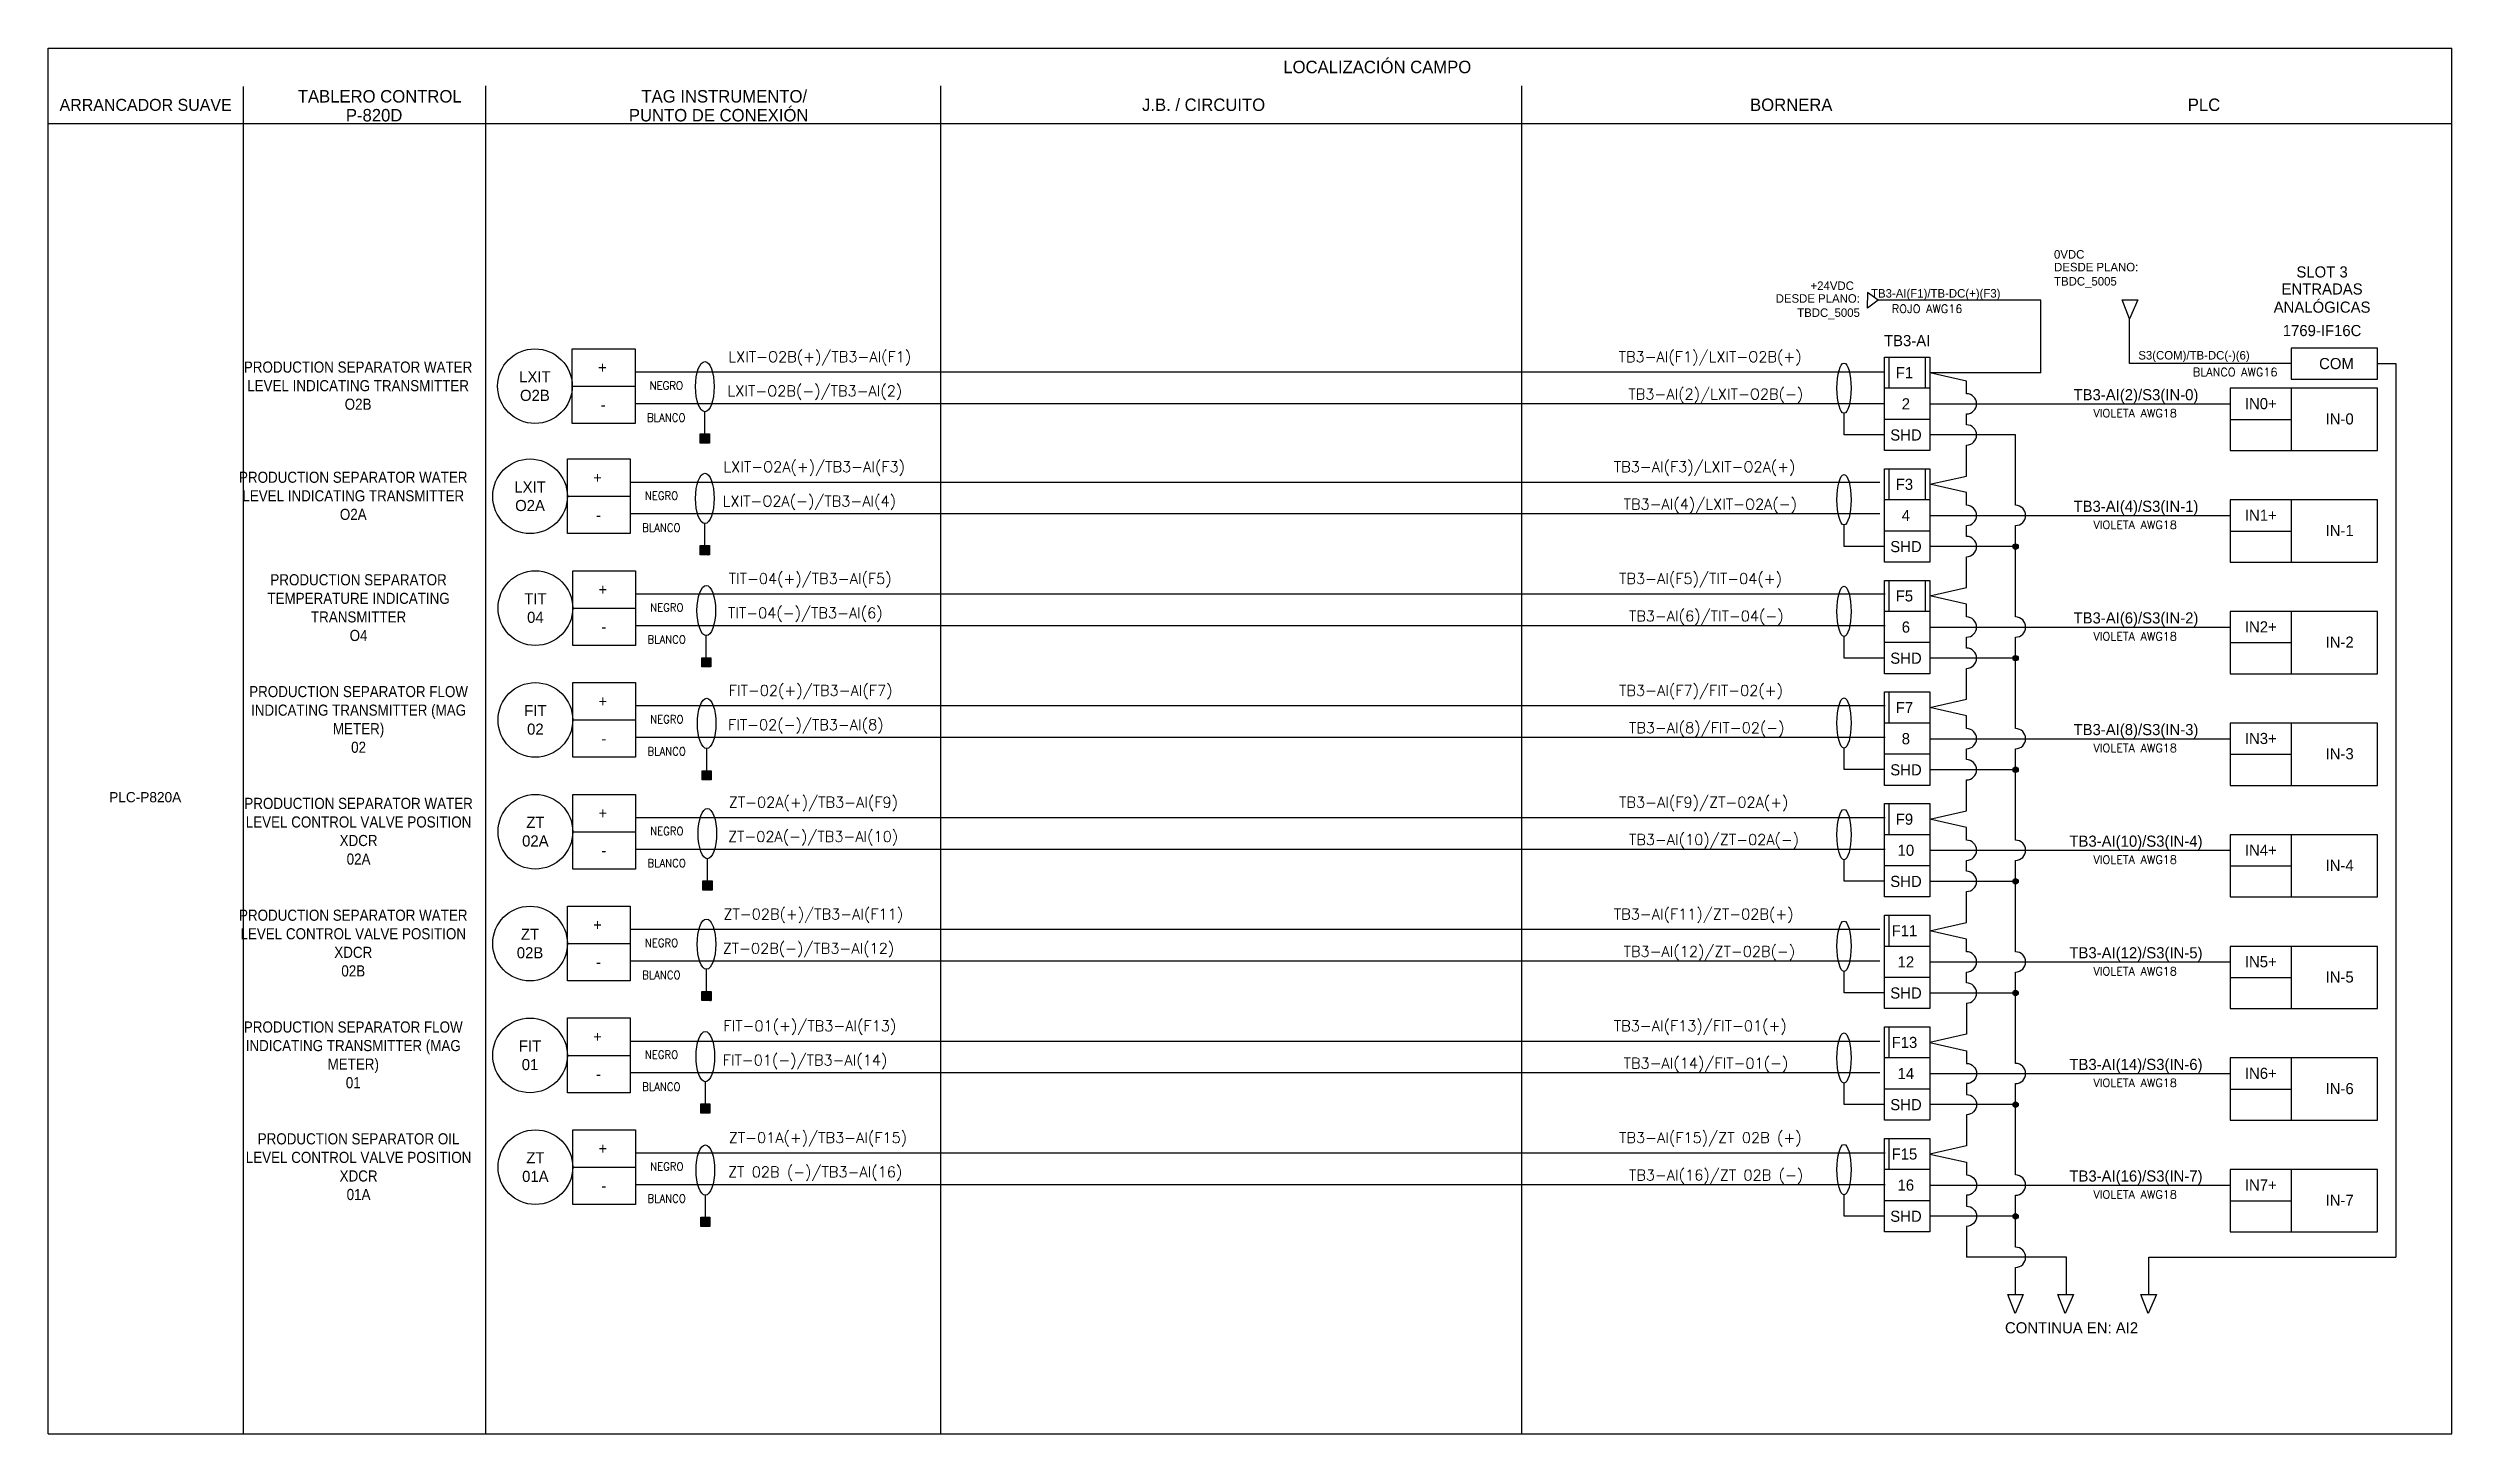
# Model space of a CAD drawing. Extents: x 3087 to 3539, y -282 to -22.
import ezdxf
from ezdxf.enums import TextEntityAlignment as Align

# ---------------------------------------------------------------- set-up
doc = ezdxf.new("R2010")
doc.units = 0
doc.header["$LTSCALE"] = 0.1
doc.header["$MEASUREMENT"] = 0
for name, color, linetype, lineweight in [('EL-cables', 7, 'Continuous', 20), ('EL-componentes', 7, 'Continuous', 25), ('EL-titulos 3', 7, 'Continuous', 20)]:
    doc.layers.add(name, color=color, linetype=linetype, lineweight=lineweight)
doc.styles.add('F1A', font='amir.shx')
doc.styles.add('ROMANS', font='romans.shx')

msp = doc.modelspace()

# ---------------------------------------------------------------- hatches: boundary and pattern name
at = {"lineweight": 25, "ltscale": 88}
h = msp.add_hatch(dxfattribs=at)
h.set_pattern_fill('ANSI31', color=256, scale=0.467995)
h.set_pattern_definition([(45, (2272.74122, -939.794734), (-0.0413652925, 0.0413652925), [])])
h.paths.add_polyline_path([(3209.88, -94.26), (3209.88, -96), (3211.61, -96), (3211.61, -94.26)])
h = msp.add_hatch(dxfattribs=at)
h.set_pattern_fill('ANSI31', color=256, scale=0.467995)
h.set_pattern_definition([(45, (2272.74122, -960.794734), (-0.0413652925, 0.0413652925), [])])
h.paths.add_polyline_path([(3209.88, -115.26), (3209.88, -117), (3211.61, -117), (3211.61, -115.26)])
at = {"ltscale": 0.1}
h = msp.add_hatch(color=256, dxfattribs=at)
h.dxf.hatch_style = 1
edge = h.paths.add_edge_path()
edge.add_arc((3456.94, -115.43), 0.509, 0, 360)
at = {"lineweight": 25, "ltscale": 88}
h = msp.add_hatch(dxfattribs=at)
h.set_pattern_fill('ANSI31', color=256, scale=0.467995)
h.set_pattern_definition([(45, (2272.99871, -981.839603), (-0.0413652925, 0.0413652925), [])])
h.paths.add_polyline_path([(3210.14, -136.3), (3210.14, -138.04), (3211.87, -138.04), (3211.87, -136.3)])
at = {"ltscale": 0.1}
h = msp.add_hatch(color=256, dxfattribs=at)
h.dxf.hatch_style = 1
edge = h.paths.add_edge_path()
edge.add_arc((3456.94, -136.39), 0.509, 0, 360)
at = {"lineweight": 25, "ltscale": 88}
h = msp.add_hatch(dxfattribs=at)
h.set_pattern_fill('ANSI31', color=256, scale=0.467995)
h.set_pattern_definition([(45, (2273.08085, -1003.05195), (-0.0413652925, 0.0413652925), [])])
h.paths.add_polyline_path([(3210.22, -157.52), (3210.22, -159.26), (3211.95, -159.26), (3211.95, -157.52)])
at = {"ltscale": 0.1}
h = msp.add_hatch(color=256, dxfattribs=at)
h.dxf.hatch_style = 1
edge = h.paths.add_edge_path()
edge.add_arc((3456.94, -157.36), 0.509, 0, 360)
at = {"lineweight": 25, "ltscale": 88}
h = msp.add_hatch(dxfattribs=at)
h.set_pattern_fill('ANSI31', color=256, scale=0.467995)
h.set_pattern_definition([(45, (2273.21111, -1023.74291), (-0.0413652925, 0.0413652925), [])])
h.paths.add_polyline_path([(3210.35, -178.21), (3210.35, -179.95), (3212.08, -179.95), (3212.08, -178.21)])
at = {"ltscale": 0.1}
h = msp.add_hatch(color=256, dxfattribs=at)
h.dxf.hatch_style = 1
edge = h.paths.add_edge_path()
edge.add_arc((3456.94, -178.32), 0.509, 0, 360)
at = {"lineweight": 25, "ltscale": 88}
h = msp.add_hatch(dxfattribs=at)
h.set_pattern_fill('ANSI31', color=256, scale=0.467995)
h.set_pattern_definition([(45, (2273.03828, -1044.50301), (-0.0413652925, 0.0413652925), [])])
h.paths.add_polyline_path([(3210.18, -198.97), (3210.18, -200.71), (3211.91, -200.71), (3211.91, -198.97)])
at = {"ltscale": 0.1}
h = msp.add_hatch(color=256, dxfattribs=at)
h.dxf.hatch_style = 1
edge = h.paths.add_edge_path()
edge.add_arc((3456.94, -199.28), 0.509, 0, 360)
at = {"lineweight": 25, "ltscale": 88}
h = msp.add_hatch(dxfattribs=at)
h.set_pattern_fill('ANSI31', color=256, scale=0.467995)
h.set_pattern_definition([(45, (2272.82255, -1065.615856), (-0.0413652925, 0.0413652925), [])])
h.paths.add_polyline_path([(3209.96, -220.08), (3209.96, -221.82), (3211.69, -221.82), (3211.69, -220.08)])
at = {"ltscale": 0.1}
h = msp.add_hatch(color=256, dxfattribs=at)
h.dxf.hatch_style = 1
edge = h.paths.add_edge_path()
edge.add_arc((3456.94, -220.25), 0.509, 0, 360)
at = {"lineweight": 25, "ltscale": 88}
h = msp.add_hatch(dxfattribs=at)
h.set_pattern_fill('ANSI31', color=256, scale=0.467995)
h.set_pattern_definition([(45, (2272.82255, -1086.94412), (-0.0413652925, 0.0413652925), [])])
h.paths.add_polyline_path([(3209.96, -241.41), (3209.96, -243.15), (3211.69, -243.15), (3211.69, -241.41)])
at = {"ltscale": 0.1}
h = msp.add_hatch(color=256, dxfattribs=at)
h.dxf.hatch_style = 1
edge = h.paths.add_edge_path()
edge.add_arc((3456.94, -241.21), 0.509, 0, 360)

# ---------------------------------------------------------------- linework, layer by layer
at = {"lineweight": 25}
for p, q in [((3087.36, -21.81), (3538.91, -21.81)), ((3087.36, -282.09), (3087.36, -21.81)), ((3538.91, -282.09), (3538.91, -21.81)), ((3169.53, -28.9), (3169.53, -282.09)), ((3255.04, -282.09), (3255.04, -28.9)), ((3364.13, -28.9), (3364.13, -282.09)), ((3087.36, -36), (3538.91, -36)), ((3478.36, -81.03), (3478.36, -72.67)), ((3197.62, -78.29), (3197.62, -92.32)), ((3508.73, -81.03), (3478.36, -81.03)), ((3524.93, -81.06), (3528.38, -81.06)), ((3528.38, -81.06), (3528.38, -248.92)), ((3447.72, -84.34), (3440.82, -82.78)), ((3447.72, -86.72), (3447.72, -84.34)), ((3440.82, -88.62), (3497.26, -88.62)), ((3447.72, -92.56), (3447.72, -90.52)), ((3196.71, -98.97), (3196.71, -113)), ((3447.72, -102.18), (3447.72, -96.37)), ((3440.82, -103.74), (3447.72, -102.18)), ((3447.72, -105.3), (3440.82, -103.74)), ((3447.72, -107.68), (3447.72, -105.3)), ((3440.82, -109.58), (3497.26, -109.58)), ((3447.72, -113.53), (3447.72, -111.49)), ((3197.71, -119.97), (3197.71, -134)), ((3440.82, -130.55), (3497.26, -130.55)), ((3197.71, -140.97), (3197.71, -155)), ((3440.82, -151.51), (3497.26, -151.51)), ((3197.71, -161.97), (3197.71, -176)), ((3440.82, -172.47), (3497.26, -172.47)), ((3196.71, -182.97), (3196.71, -197)), ((3440.82, -193.44), (3497.26, -193.44)), ((3196.71, -203.97), (3196.71, -218)), ((3440.82, -214.4), (3497.26, -214.4)), ((3197.71, -224.97), (3197.71, -239)), ((3440.82, -235.36), (3497.26, -235.36)), ((3087.36, -282.09), (3538.91, -282.09))]:
    msp.add_line(p, q, dxfattribs=at)
at = {"ltscale": 0.1}
for p, q in [((3124, -29), (3124, -282.09)), ((3203.03, -82.69), (3197.62, -82.69)), ((3432.34, -82.69), (3203.03, -82.69)), ((3461.72, -82.78), (3440.82, -82.78)), ((3202.91, -88.62), (3197.62, -88.62)), ((3432.34, -88.62), (3202.91, -88.62)), ((3202.12, -103.37), (3196.71, -103.37)), ((3431.43, -103.37), (3202.12, -103.37)), ((3202, -109.3), (3196.71, -109.3)), ((3431.43, -109.3), (3202, -109.3)), ((3203.12, -124.37), (3197.71, -124.37)), ((3432.43, -124.37), (3203.12, -124.37)), ((3203, -130.3), (3197.71, -130.3)), ((3432.43, -130.3), (3203, -130.3)), ((3203.12, -145.37), (3197.71, -145.37)), ((3432.43, -145.37), (3203.12, -145.37)), ((3203, -151.3), (3197.71, -151.3)), ((3432.43, -151.3), (3203, -151.3)), ((3203.12, -166.37), (3197.71, -166.37)), ((3432.43, -166.37), (3203.12, -166.37)), ((3203, -172.3), (3197.71, -172.3)), ((3432.43, -172.3), (3203, -172.3)), ((3202.12, -187.37), (3196.71, -187.37)), ((3431.43, -187.37), (3202.12, -187.37)), ((3202, -193.3), (3196.71, -193.3)), ((3431.43, -193.3), (3202, -193.3)), ((3202.12, -208.37), (3196.71, -208.37)), ((3431.43, -208.37), (3202.12, -208.37)), ((3202, -214.3), (3196.71, -214.3)), ((3431.43, -214.3), (3202, -214.3)), ((3203.12, -229.37), (3197.71, -229.37)), ((3432.43, -229.37), (3203.12, -229.37)), ((3203, -235.3), (3197.71, -235.3)), ((3432.43, -235.3), (3203, -235.3))]:
    msp.add_line(p, q, dxfattribs=at)
at = {"lineweight": 25, "ltscale": 88}
for p, q in [((3508.79, -97.39), (3508.79, -85.7)), ((3497.26, -91.54), (3508.79, -91.54)), ((3508.79, -118.35), (3508.79, -106.66)), ((3497.26, -112.51), (3508.79, -112.51)), ((3508.79, -139.32), (3508.79, -127.63)), ((3497.26, -133.47), (3508.79, -133.47)), ((3508.79, -160.28), (3508.79, -148.59)), ((3497.26, -154.43), (3508.79, -154.43)), ((3508.79, -181.24), (3508.79, -169.55)), ((3497.26, -175.4), (3508.79, -175.4)), ((3508.79, -202.21), (3508.79, -190.52)), ((3497.26, -196.36), (3508.79, -196.36)), ((3508.79, -223.17), (3508.79, -211.48)), ((3497.26, -217.32), (3508.79, -217.32)), ((3508.79, -244.13), (3508.79, -232.44)), ((3497.26, -238.29), (3508.79, -238.29))]:
    msp.add_line(p, q, dxfattribs=at)
at = {"lineweight": 25, "ltscale": 100}
for points in [[(3479.89, -69.07), (3478.36, -72.67), (3476.97, -69.07), (3479.89, -69.07)], [(3458.4, -255.88), (3456.87, -259.49), (3455.48, -255.88), (3458.4, -255.88)], [(3467.82, -255.88), (3466.28, -259.49), (3464.89, -255.88), (3467.82, -255.88)], [(3483.41, -255.88), (3481.88, -259.49), (3480.49, -255.88), (3483.41, -255.88)]]:
    msp.add_lwpolyline(points, dxfattribs=at)
at = {"lineweight": 25}
for points in [[(3185.83, -78.29), (3197.62, -78.29)], [(3197.62, -92.32), (3185.83, -92.32), (3185.83, -78.29)], [(3440.82, -79.85), (3440.82, -97.39), (3432.34, -97.39), (3432.34, -79.85)], [(3432.34, -79.85), (3440.82, -79.85)], [(3433.17, -85.7), (3433.17, -79.85)], [(3440, -85.7), (3440, -79.85)], [(3185.83, -85.3), (3197.62, -85.3)], [(3440.82, -85.7), (3432.34, -85.7)], [(3440.82, -91.54), (3432.34, -91.54)], [(3184.92, -98.97), (3196.71, -98.97)], [(3196.71, -113), (3184.92, -113), (3184.92, -98.97)], [(3440.82, -100.82), (3440.82, -118.35), (3432.34, -118.35), (3432.34, -100.82)], [(3432.34, -100.82), (3440.82, -100.82)], [(3433.17, -106.66), (3433.17, -100.82)], [(3440, -106.66), (3440, -100.82)], [(3184.92, -105.99), (3196.71, -105.99)], [(3440.82, -106.66), (3432.34, -106.66)], [(3440.82, -112.51), (3432.34, -112.51)], [(3185.92, -119.97), (3197.71, -119.97)], [(3197.71, -134), (3185.92, -134), (3185.92, -119.97)], [(3440.82, -121.78), (3440.82, -139.32), (3432.34, -139.32), (3432.34, -121.78)], [(3432.34, -121.78), (3440.82, -121.78)], [(3433.17, -127.63), (3433.17, -121.78)], [(3440, -127.63), (3440, -121.78)], [(3185.92, -126.99), (3197.71, -126.99)], [(3440.82, -127.63), (3432.34, -127.63)], [(3440.82, -133.47), (3432.34, -133.47)], [(3185.92, -140.97), (3197.71, -140.97)], [(3197.71, -155), (3185.92, -155), (3185.92, -140.97)], [(3440.82, -142.74), (3440.82, -160.28), (3432.34, -160.28), (3432.34, -142.74)], [(3432.34, -142.74), (3440.82, -142.74)], [(3433.17, -148.59), (3433.17, -142.74)], [(3185.92, -147.99), (3197.71, -147.99)], [(3440.82, -148.59), (3432.34, -148.59)], [(3440.82, -154.43), (3432.34, -154.43)], [(3185.92, -161.97), (3197.71, -161.97)], [(3197.71, -176), (3185.92, -176), (3185.92, -161.97)], [(3440.82, -163.71), (3440.82, -181.24), (3432.34, -181.24), (3432.34, -163.71)], [(3432.34, -163.71), (3440.82, -163.71)], [(3433.17, -169.55), (3433.17, -163.71)], [(3185.92, -168.99), (3197.71, -168.99)], [(3440.82, -169.55), (3432.34, -169.55)], [(3440.82, -175.4), (3432.34, -175.4)], [(3184.92, -182.97), (3196.71, -182.97)], [(3196.71, -197), (3184.92, -197), (3184.92, -182.97)], [(3440.82, -184.67), (3440.82, -202.21), (3432.34, -202.21), (3432.34, -184.67)], [(3432.34, -184.67), (3440.82, -184.67)], [(3433.17, -190.52), (3433.17, -184.67)], [(3184.92, -189.99), (3196.71, -189.99)], [(3440.82, -190.52), (3432.34, -190.52)], [(3440.82, -196.36), (3432.34, -196.36)], [(3184.92, -203.97), (3196.71, -203.97)], [(3196.71, -218), (3184.92, -218), (3184.92, -203.97)], [(3440.82, -205.63), (3440.82, -223.17), (3432.34, -223.17), (3432.34, -205.63)], [(3432.34, -205.63), (3440.82, -205.63)], [(3433.17, -211.48), (3433.17, -205.63)], [(3184.92, -210.99), (3196.71, -210.99)], [(3440.82, -211.48), (3432.34, -211.48)], [(3440.82, -217.32), (3432.34, -217.32)], [(3185.92, -224.97), (3197.71, -224.97)], [(3197.71, -239), (3185.92, -239), (3185.92, -224.97)], [(3440.82, -226.6), (3440.82, -244.13), (3432.34, -244.13), (3432.34, -226.6)], [(3432.34, -226.6), (3440.82, -226.6)], [(3433.17, -232.44), (3433.17, -226.6)], [(3185.92, -231.99), (3197.71, -231.99)], [(3440.82, -232.44), (3432.34, -232.44)], [(3440.82, -238.29), (3432.34, -238.29)]]:
    msp.add_lwpolyline(points, dxfattribs=at)
for points in [[(3524.93, -78.14), (3508.73, -78.14), (3508.73, -83.98), (3524.93, -83.98)], [(3524.93, -85.7), (3497.26, -85.7), (3497.26, -97.39), (3524.93, -97.39)], [(3524.93, -106.66), (3497.26, -106.66), (3497.26, -118.35), (3524.93, -118.35)], [(3524.93, -127.63), (3497.26, -127.63), (3497.26, -139.32), (3524.93, -139.32)], [(3524.93, -148.59), (3497.26, -148.59), (3497.26, -160.28), (3524.93, -160.28)], [(3524.93, -169.55), (3497.26, -169.55), (3497.26, -181.24), (3524.93, -181.24)], [(3524.93, -190.52), (3497.26, -190.52), (3497.26, -202.21), (3524.93, -202.21)], [(3524.93, -211.48), (3497.26, -211.48), (3497.26, -223.17), (3524.93, -223.17)], [(3524.93, -232.44), (3497.26, -232.44), (3497.26, -244.13), (3524.93, -244.13)]]:
    msp.add_lwpolyline(points, close=True, dxfattribs=at)
at = {"lineweight": 25, "ltscale": 88}
for points in [[(3210.74, -94.26), (3210.74, -90.12)], [(3432.34, -94.44), (3424.72, -94.44), (3424.72, -90.4)], [(3456.94, -107.68), (3456.94, -94.47), (3440.82, -94.47)], [(3210.74, -115.26), (3210.74, -111.12)], [(3432.34, -115.41), (3424.72, -115.41), (3424.72, -111.36)], [(3456.94, -115.43), (3456.94, -111.49)], [(3456.94, -115.43), (3456.94, -115.43), (3440.82, -115.43)], [(3456.94, -128.64), (3456.94, -115.43), (3440.82, -115.43)], [(3211, -136.3), (3211, -132.16)], [(3432.34, -136.37), (3424.72, -136.37), (3424.72, -132.33)], [(3456.94, -136.39), (3456.94, -132.45)], [(3456.94, -136.39), (3456.94, -136.39), (3440.82, -136.39)], [(3456.94, -149.61), (3456.94, -136.39), (3440.82, -136.39)], [(3211.08, -157.52), (3211.08, -153.37)], [(3432.34, -157.33), (3424.72, -157.33), (3424.72, -153.29)], [(3456.94, -157.36), (3456.94, -153.41)], [(3456.94, -157.36), (3456.94, -157.36), (3440.82, -157.36)], [(3456.94, -170.57), (3456.94, -157.36), (3440.82, -157.36)], [(3211.21, -178.21), (3211.21, -174.06)], [(3432.34, -178.3), (3424.72, -178.3), (3424.72, -174.25)], [(3456.94, -178.32), (3456.94, -174.38)], [(3456.94, -178.32), (3456.94, -178.32), (3440.82, -178.32)], [(3456.94, -191.53), (3456.94, -178.32), (3440.82, -178.32)], [(3211.04, -198.97), (3211.04, -194.82)], [(3432.34, -199.26), (3424.72, -199.26), (3424.72, -195.22)], [(3456.94, -199.28), (3456.94, -195.34)], [(3456.94, -199.28), (3456.94, -199.28), (3440.82, -199.28)], [(3456.94, -212.5), (3456.94, -199.28), (3440.82, -199.28)], [(3210.83, -220.08), (3210.83, -215.94)], [(3432.34, -220.25), (3424.72, -220.25), (3424.72, -216.2)], [(3456.94, -220.25), (3456.94, -216.3)], [(3456.94, -220.25), (3456.94, -220.25), (3440.82, -220.25)], [(3456.94, -233.46), (3456.94, -220.25), (3440.82, -220.25)], [(3210.83, -241.41), (3210.83, -237.26)], [(3432.34, -241.21), (3424.72, -241.21), (3424.72, -237.16)], [(3456.94, -247.02), (3456.94, -237.27)], [(3456.94, -241.21), (3456.94, -241.21), (3440.82, -241.21)], [(3456.94, -255.88), (3456.94, -250.83)]]:
    msp.add_lwpolyline(points, dxfattribs=at)
for points in [[(3209.88, -94.26), (3211.61, -94.26), (3211.61, -96), (3209.88, -96)], [(3209.88, -115.26), (3211.61, -115.26), (3211.61, -117), (3209.88, -117)], [(3210.14, -136.3), (3211.87, -136.3), (3211.87, -138.04), (3210.14, -138.04)], [(3210.22, -157.52), (3211.95, -157.52), (3211.95, -159.26), (3210.22, -159.26)], [(3210.35, -178.21), (3212.08, -178.21), (3212.08, -179.95), (3210.35, -179.95)], [(3210.18, -198.97), (3211.91, -198.97), (3211.91, -200.71), (3210.18, -200.71)], [(3209.96, -220.08), (3211.69, -220.08), (3211.69, -221.82), (3209.96, -221.82)], [(3209.96, -241.41), (3211.69, -241.41), (3211.69, -243.15), (3209.96, -243.15)]]:
    msp.add_lwpolyline(points, close=True, dxfattribs=at)
at = {"lineweight": 25}
for points in [[(3447.72, -138.3, 1), (3447.72, -134.49), (3447.72, -132.45, 1), (3447.72, -128.64), (3447.72, -126.26), (3440.82, -124.7), (3447.72, -123.14), (3447.72, -117.33)], [(3447.72, -159.26, 1), (3447.72, -155.45), (3447.72, -153.41, 1), (3447.72, -149.61), (3447.72, -147.23), (3440.82, -145.67), (3447.72, -144.11), (3447.72, -138.3)], [(3447.72, -180.22, 1), (3447.72, -176.42), (3447.72, -174.38, 1), (3447.72, -170.57), (3447.72, -168.19), (3440.82, -166.63), (3447.72, -165.07), (3447.72, -159.26)], [(3447.72, -201.19, 1), (3447.72, -197.38), (3447.72, -195.34, 1), (3447.72, -191.53), (3447.72, -189.15), (3440.82, -187.59), (3447.72, -186.03), (3447.72, -180.22)], [(3447.72, -201.19), (3447.72, -207), (3440.82, -208.56), (3447.72, -210.12), (3447.72, -212.5, -1), (3447.72, -216.3), (3447.72, -218.34, -1), (3447.72, -222.15), (3447.72, -227.96), (3440.82, -229.52)], [(3440.82, -229.52), (3447.72, -231.08), (3447.72, -233.46, -1), (3447.72, -237.27), (3447.72, -239.31, -1), (3447.72, -243.11), (3447.72, -248.92)]]:
    msp.add_lwpolyline(points, format="xyb", dxfattribs=at)
at = {"lineweight": 25, "ltscale": 0.1}
for points in [[(3466.53, -255.88), (3466.53, -248.92), (3447.72, -248.92)], [(3481.95, -255.88), (3481.95, -248.92), (3528.38, -248.92)]]:
    msp.add_lwpolyline(points, dxfattribs=at)
at = {"lineweight": 25}
for centre in [(3178.81, -85.3), (3177.9, -105.99), (3178.9, -126.99), (3178.9, -147.99), (3178.9, -168.99), (3177.9, -189.99), (3177.9, -210.99), (3178.9, -231.99)]:
    msp.add_circle(centre, 7.01, dxfattribs=at)
at = {"ltscale": 0.1}
for centre in [(3456.94, -115.43), (3456.94, -136.39), (3456.94, -157.36), (3456.94, -178.32), (3456.94, -199.28), (3456.94, -220.25), (3456.94, -241.21)]:
    msp.add_circle(centre, 0.509, dxfattribs=at)
at = {"lineweight": 25}
for centre in [(3447.72, -88.62), (3447.72, -94.47), (3447.72, -109.58), (3456.94, -109.58), (3447.72, -115.43), (3456.94, -130.55), (3456.94, -151.51), (3456.94, -172.47), (3456.94, -193.44), (3456.94, -214.4), (3456.94, -235.36), (3456.94, -248.92)]:
    msp.add_arc(centre, 1.9, 270, 90, dxfattribs=at)
at = {"lineweight": 25, "ltscale": 50}
for centre, ratio in [((3210.74, -85.39), 0.369403), ((3424.72, -85.68), 0.281569), ((3210.74, -106.39), 0.369403), ((3424.72, -106.64), 0.281569), ((3211, -127.44), 0.369403), ((3424.72, -127.6), 0.281569), ((3211.08, -148.65), 0.369403), ((3424.72, -148.57), 0.281569), ((3211.21, -169.34), 0.369403), ((3424.72, -169.53), 0.281569), ((3211.04, -190.1), 0.369403), ((3424.72, -190.49), 0.281569), ((3210.83, -211.22), 0.369403), ((3424.72, -211.48), 0.281569), ((3210.83, -232.54), 0.369403), ((3424.72, -232.44), 0.281569)]:
    msp.add_ellipse(centre, major_axis=(0, -4.72), ratio=ratio, dxfattribs=at)
at = {"layer": 'EL-cables', "lineweight": 25}
msp.add_lwpolyline([(3461.72, -82.78), (3461.72, -69.18), (3431.13, -69.18), (3429.1, -70.63), (3429.1, -69.2)], dxfattribs=at)
at = {"layer": 'EL-componentes', "lineweight": 25}
msp.add_lwpolyline([(3431.13, -69.18), (3429.1, -67.73), (3429.1, -69.17)], dxfattribs=at)

# ---------------------------------------------------------------- texts
at = {"lineweight": 25, "style": 'F1A'}
for s, height, p in [('LOCALIZACIÓN CAMPO', 2.34, (3337.05, -25.35)), ('ARRANCADOR SUAVE', 2.2432, (3105.69, -32.47)), ('TABLERO CONTROL', 2.34, (3149.66, -30.86)), ('TAG INSTRUMENTO/', 2.34, (3214.38, -30.86)), ('J.B. / CIRCUITO', 2.34, (3304.42, -32.45)), ('BORNERA', 2.34, (3414.81, -32.45)), ('PLC', 2.34, (3492.34, -32.45)), ('P-820D', 2.34, (3148.61, -34.41)), ('PUNTO DE CONEXIÓN', 2.34, (3213.33, -34.41)), ('SLOT 3', 2.091, (3514.52, -63.85)), ('ENTRADAS', 2.091, (3514.52, -67.05)), ('ANALÓGICAS', 2.091, (3514.52, -70.46)), ('TB3-AI', 2.091, (3436.58, -76.75)), ('1769-IF16C', 2.091, (3514.52, -74.86)), ('+', 2.09, (3191.49, -81.8)), ('COM', 2.091, (3517.22, -81.06)), ('F1', 2.091, (3436.07, -82.78)), ('TB3-AI(2)/S3(IN-0)', 2.0907, (3479.56, -86.91)), ('-', 2.09, (3191.65, -88.81)), ('2', 2.09, (3436.34, -88.62)), ('IN0+', 2.091, (3503.01, -88.58)), ('SHD', 2.091, (3436.36, -94.47)), ('IN-0', 2.091, (3517.82, -91.45)), ('+', 2.09, (3190.58, -102.48)), ('F3', 2.091, (3436.07, -103.74)), ('TB3-AI(4)/S3(IN-1)', 2.0907, (3479.56, -107.87)), ('-', 2.09, (3190.74, -109.49)), ('4', 2.09, (3436.34, -109.58)), ('IN1+', 2.091, (3503.01, -109.55)), ('IN-1', 2.091, (3517.82, -112.42)), ('SHD', 2.091, (3436.36, -115.43)), ('+', 2.09, (3191.58, -123.48)), ('F5', 2.091, (3436.07, -124.7)), ('-', 2.09, (3191.74, -130.49)), ('6', 2.09, (3436.34, -130.55)), ('TB3-AI(6)/S3(IN-2)', 2.0907, (3479.56, -128.83)), ('IN2+', 2.091, (3503.01, -130.51)), ('SHD', 2.091, (3436.36, -136.39)), ('IN-2', 2.091, (3517.82, -133.38)), ('+', 2.09, (3191.58, -144.48)), ('F7', 2.091, (3436.07, -145.67)), ('TB3-AI(8)/S3(IN-3)', 2.0907, (3479.56, -149.8)), ('-', 2.09, (3191.74, -151.49)), ('8', 2.09, (3436.34, -151.51)), ('IN3+', 2.091, (3503.01, -151.47)), ('IN-3', 2.091, (3517.82, -154.34)), ('SHD', 2.091, (3436.36, -157.36)), ('+', 2.09, (3191.58, -165.48)), ('F9', 2.091, (3436.07, -166.63)), ('10', 2.091, (3436.34, -172.47)), ('TB3-AI(10)/S3(IN-4)', 2.0907, (3479.56, -170.76)), ('IN4+', 2.091, (3503.01, -172.44)), ('-', 2.09, (3191.74, -172.49)), ('IN-4', 2.091, (3517.82, -175.31)), ('SHD', 2.091, (3436.36, -178.32)), ('+', 2.09, (3190.58, -186.48)), ('F11', 2.091, (3436.07, -187.59)), ('-', 2.09, (3190.74, -193.49)), ('12', 2.091, (3436.34, -193.44)), ('TB3-AI(12)/S3(IN-5)', 2.0907, (3479.56, -191.72)), ('IN5+', 2.091, (3503.01, -193.4)), ('SHD', 2.091, (3436.36, -199.28)), ('IN-5', 2.091, (3517.82, -196.27)), ('+', 2.09, (3190.58, -207.48)), ('F13', 2.091, (3436.07, -208.56)), ('TB3-AI(14)/S3(IN-6)', 2.0907, (3479.56, -212.69)), ('-', 2.09, (3190.74, -214.49)), ('14', 2.091, (3436.34, -214.4)), ('IN6+', 2.091, (3503.01, -214.36)), ('IN-6', 2.091, (3517.82, -217.23)), ('SHD', 2.091, (3436.36, -220.25)), ('+', 2.09, (3191.58, -228.48)), ('F15', 2.091, (3436.07, -229.52)), ('16', 2.091, (3436.34, -235.36)), ('TB3-AI(16)/S3(IN-7)', 2.0907, (3479.56, -233.65)), ('IN7+', 2.091, (3503.01, -235.33)), ('-', 2.09, (3191.74, -235.49)), ('IN-7', 2.091, (3517.82, -238.2)), ('SHD', 2.091, (3436.36, -241.21)), ('CONTINUA EN: AI2', 2.0907, (3467.46, -262.16))]:
    msp.add_text(s, height=height, dxfattribs=at).set_placement(p, align=Align.MIDDLE_CENTER)
at = {"lineweight": 25, "style": 'ROMANS'}
for s, height, p in [('ROJO AWG16', 1.544, (3433.71, -71.54)), ('LXIT-O2B(+)/TB3-AI(F1)', 2, (3215.14, -80.77)), ('TB3-AI(F1)/LXIT-O2B(+)', 2, (3382.39, -80.77)), ('LXIT-O2B(-)/TB3-AI(2)', 2, (3214.99, -87.2)), ('TB3-AI(2)/LXIT-O2B(-)', 2, (3384.23, -87.78)), ('BLANCO AWG16', 1.5444, (3490.25, -83.43)), ('VIOLETA AWG18', 1.5444, (3471.56, -91.14)), ('LXIT-O2A(+)/TB3-AI(F3)', 2, (3214.22, -101.45)), ('TB3-AI(F3)/LXIT-O2A(+)', 2, (3381.48, -101.45)), ('LXIT-O2A(-)/TB3-AI(4)', 2, (3214.08, -107.89)), ('TB3-AI(4)/LXIT-O2A(-)', 2, (3383.32, -108.47)), ('VIOLETA AWG18', 1.5444, (3471.56, -112.11)), ('TIT-04(+)/TB3-AI(F5)', 2, (3215.22, -122.45)), ('TB3-AI(F5)/TIT-04(+)', 2, (3382.48, -122.45)), ('TIT-04(-)/TB3-AI(6)', 2, (3215.08, -128.89)), ('TB3-AI(6)/TIT-04(-)', 2, (3384.32, -129.47)), ('VIOLETA AWG18', 1.5444, (3471.56, -133.07)), ('FIT-02(+)/TB3-AI(F7)', 2, (3215.22, -143.45)), ('TB3-AI(F7)/FIT-02(+)', 2, (3382.48, -143.45)), ('FIT-02(-)/TB3-AI(8)', 2, (3215.08, -149.89)), ('TB3-AI(8)/FIT-02(-)', 2, (3384.32, -150.47)), ('VIOLETA AWG18', 1.5444, (3471.56, -154.03)), ('ZT-02A(+)/TB3-AI(F9)', 2, (3215.22, -164.45)), ('TB3-AI(F9)/ZT-02A(+)', 2, (3382.48, -164.45)), ('ZT-02A(-)/TB3-AI(10)', 2, (3215.08, -170.89)), ('TB3-AI(10)/ZT-02A(-)', 2, (3384.32, -171.47)), ('VIOLETA AWG18', 1.5444, (3471.56, -175)), ('ZT-02B(+)/TB3-AI(F11)', 2, (3214.22, -185.45)), ('TB3-AI(F11)/ZT-02B(+)', 2, (3381.48, -185.45)), ('ZT-02B(-)/TB3-AI(12)', 2, (3214.08, -191.89)), ('TB3-AI(12)/ZT-02B(-)', 2, (3383.32, -192.47)), ('VIOLETA AWG18', 1.5444, (3471.56, -195.96)), ('FIT-01(+)/TB3-AI(F13)', 2, (3214.22, -206.45)), ('TB3-AI(F13)/FIT-01(+)', 2, (3381.48, -206.45)), ('FIT-01(-)/TB3-AI(14)', 2, (3214.08, -212.89)), ('TB3-AI(14)/FIT-01(-)', 2, (3383.32, -213.47)), ('VIOLETA AWG18', 1.5444, (3471.56, -216.92)), ('ZT-01A(+)/TB3-AI(F15)', 2, (3215.22, -227.45)), ('TB3-AI(F15)/ZT 02B (+)', 2, (3382.48, -227.45)), ('ZT 02B (-)/TB3-AI(16)', 2, (3215.08, -233.89)), ('TB3-AI(16)/ZT 02B (-)', 2, (3384.32, -234.47)), ('VIOLETA AWG18', 1.5444, (3471.56, -237.89))]:
    msp.add_text(s, height=height, dxfattribs=at).set_placement(p)
at = {"lineweight": 25, "style": 'ROMANS', "width": 0.9}
for s, p in [('NEGRO', (3206.63, -85.96)), ('BLANCO', (3207.08, -91.98)), ('NEGRO', (3205.72, -106.64)), ('BLANCO', (3206.17, -112.66)), ('NEGRO', (3206.72, -127.64)), ('BLANCO', (3207.17, -133.66)), ('NEGRO', (3206.72, -148.64)), ('BLANCO', (3207.17, -154.66)), ('NEGRO', (3206.72, -169.64)), ('BLANCO', (3207.17, -175.66)), ('NEGRO', (3205.72, -190.64)), ('BLANCO', (3206.17, -196.66)), ('NEGRO', (3205.72, -211.64)), ('BLANCO', (3206.17, -217.66)), ('NEGRO', (3206.72, -232.64)), ('BLANCO', (3207.17, -238.66))]:
    msp.add_text(s, height=1.544, dxfattribs=at).set_placement(p, align=Align.RIGHT)
at = {"lineweight": 25, "ltscale": 0.1, "attachment_point": 5, "style": 'F1A'}
for s, insert, char_height, width in [('{\\W0.9;PRODUCTION SEPARATOR WATER LEVEL INDICATING TRANSMITTER\\PO2B}', (3145.6, -85.22), 2.0907, 43.3753), ('LXIT\\PO2B', (3178.81, -85.3), 2.091, 16.8562), ('{\\W0.9;PRODUCTION SEPARATOR WATER LEVEL INDICATING TRANSMITTER\\PO2A}', (3144.69, -105.91), 2.0907, 43.3753), ('LXIT\\PO2A', (3177.9, -105.99), 2.091, 16.8562), ('{\\W0.9;PRODUCTION SEPARATOR TEMPERATURE INDICATING TRANSMITTER\\PO4}', (3145.69, -126.91), 2.0907, 43.3753), ('TIT^J04', (3178.9, -126.99), 2.091, 16.8562), ('{\\W0.9;PRODUCTION SEPARATOR FLOW INDICATING TRANSMITTER (MAG METER)\\P02}', (3145.69, -147.91), 2.0907, 43.3753), ('FIT^J02', (3178.9, -147.99), 2.091, 16.8562), ('{\\fAller|b0|i0|c0|p0;\\H0.91667x;PLC-P820A}', (3105.61, -162.51), 2.0907, 16.6305), ('{\\W0.9;PRODUCTION SEPARATOR WATER LEVEL CONTROL VALVE POSITION  XDCR\\P02A}', (3145.69, -168.91), 2.0907, 43.3753), ('ZT^J02A', (3178.9, -168.99), 2.091, 16.8562), ('{\\W0.9;PRODUCTION SEPARATOR WATER LEVEL CONTROL VALVE POSITION  XDCR\\P02B}', (3144.69, -189.91), 2.0907, 43.3753), ('ZT^J02B', (3177.9, -189.99), 2.091, 16.8562), ('{\\W0.9;PRODUCTION SEPARATOR FLOW INDICATING TRANSMITTER (MAG METER)\\P01}', (3144.69, -210.91), 2.0907, 43.3753), ('FIT^J01', (3177.9, -210.99), 2.091, 16.8562), ('{\\W0.9;PRODUCTION SEPARATOR OIL LEVEL CONTROL VALVE POSITION  XDCR\\P01A}', (3145.69, -231.91), 2.0907, 43.3753), ('ZT^J01A', (3178.9, -231.99), 2.091, 16.8562)]:
    msp.add_mtext(s, dxfattribs=dict(at, insert=insert, char_height=char_height, width=width))
at = {"layer": 'EL-titulos 3', "lineweight": 25, "style": 'F1A'}
for s, p in [('0VDC', (3464.16, -61.35)), ('+24VDC', (3418.43, -67.24)), ('TB3-AI(F1)/TB-DC(+)(F3)', (3429.8, -68.67)), ('S3(COM)/TB-DC(-)(6)', (3480, -80.3))]:
    msp.add_text(s, height=1.6, dxfattribs=at).set_placement(p)
at = {"layer": 'EL-titulos 3', "lineweight": 25, "char_height": 1.6, "width": 36.4521, "attachment_point": 1, "style": 'F1A'}
for s, insert in [('\\pxql;DESDE PLANO: \\PTBDC_5005 ', (3464.18, -62.14)), ('\\pxqr;DESDE PLANO: \\PTBDC_5005 ', (3391.25, -68.03))]:
    msp.add_mtext(s, dxfattribs=dict(at, insert=insert))

doc.saveas('drawing.dxf')
